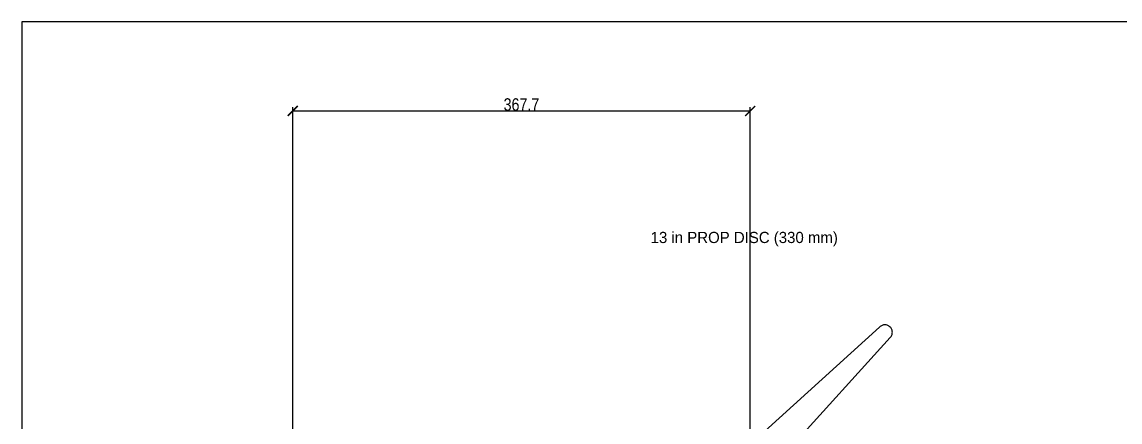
# Model space of a CAD drawing. Header units: millimetres. Extents: x -401 to 2363, y -354 to 1142.
# Drawn here: x -401 to 481, y 820 to 1142 of the extents above; entities that cross this region are included whole.
import ezdxf

# ---------------------------------------------------------------- set-up
doc = ezdxf.new("R2010")
doc.units = ezdxf.units.MM
for name, color, linetype in [('DIMS', 2, 'Continuous'), ('FRAME', 7, 'Continuous'), ('PROPS', 4, 'Continuous'), ('TEXT', 7, 'Continuous')]:
    doc.layers.add(name, color=color, linetype=linetype)
doc.styles.add('OpenSansCondensed-Light', font='OpenSansCondensed-Light.ttf')
doc.dimstyles.new('EZDXF', dxfattribs={"dimtxt": 0.25, "dimasz": 0.175, "dimexe": 0.375, "dimexo": 0.125, "dimgap": 0.1, "dimtad": 1, "dimlfac": 100, "dimzin": 12, "dimdsep": 46, "dimtxsty": 'OpenSansCondensed-Light', "dimblk": 'ARCHTICK', "dimcen": 2.5, "dimazin": 3, "dimtfac": 0.5, "dimtmove": 2, "dimatfit": 3})

# ---------------------------------------------------------------- blocks, each defined once
blk = doc.blocks.new('_ARCHTICK')
at = {"color": 0, "linetype": 'BYBLOCK', "const_width": 0.15}
blk.add_lwpolyline([(-0.5, -0.5), (0.5, 0.5)], dxfattribs=at)

msp = doc.modelspace()

# ---------------------------------------------------------------- linework, layer by layer
at = {"layer": 'FRAME'}
msp.add_lwpolyline([(-401.459, -353.99464), (2362.74204, -353.99464), (2362.74204, 1141.52666), (-401.459, 1141.52666)], close=True, dxfattribs=at)
at = {"layer": 'PROPS'}
for p, q in [((287.868, 896.344), (184.212, 802.256)), ((288.304, 896.74), (287.868, 896.344)), ((288.776, 897.091), (288.304, 896.74)), ((289.28, 897.395), (288.776, 897.091)), ((289.811, 897.648), (289.28, 897.395)), ((290.364, 897.848), (289.811, 897.648)), ((290.933, 897.993), (290.364, 897.848)), ((291.513, 898.082), (290.933, 897.993)), ((292.098, 898.114), (291.513, 898.082)), ((292.683, 898.088), (292.098, 898.114)), ((293.262, 898.004), (292.683, 898.088)), ((293.83, 897.865), (293.262, 898.004)), ((294.381, 897.67), (293.83, 897.865)), ((294.909, 897.422), (294.381, 897.67)), ((295.41, 897.123), (294.909, 897.422)), ((295.879, 896.777), (295.41, 897.123)), ((296.312, 896.385), (295.879, 896.777)), ((296.385, 896.312), (296.312, 896.385)), ((296.777, 895.879), (296.385, 896.312)), ((297.123, 895.41), (296.777, 895.879)), ((297.422, 894.909), (297.123, 895.41)), ((297.67, 894.381), (297.422, 894.909)), ((297.865, 893.83), (297.67, 894.381)), ((298.004, 893.262), (297.865, 893.83)), ((297.993, 890.933), (298.082, 891.513)), ((298.088, 892.683), (298.004, 893.262)), ((298.082, 891.513), (298.114, 892.098)), ((298.114, 892.098), (298.088, 892.683)), ((202.256, 784.212), (296.344, 887.868)), ((296.344, 887.868), (296.74, 888.304)), ((296.74, 888.304), (297.091, 888.776)), ((297.091, 888.776), (297.395, 889.28)), ((297.395, 889.28), (297.648, 889.811)), ((297.648, 889.811), (297.848, 890.364)), ((297.848, 890.364), (297.993, 890.933))]:
    msp.add_line(p, q, dxfattribs=at)

# ---------------------------------------------------------------- texts
at = {"layer": 'TEXT'}
msp.add_text('13 in PROP DISC (330 mm)', height=9, dxfattribs=at).set_placement((103.84776, 963.84776))

# ---------------------------------------------------------------- dimensions: what is measured, and where the dimension line sits
at = {"layer": 'DIMS'}
msp.add_linear_dim(base=(-183.84776, 1070), p1=(-183.84776, 783.84776), p2=(183.84776, 783.84776), dimstyle='EZDXF', override={"dimtxt": 10, "dimasz": 8, "dimexe": 3, "dimexo": 3, "dimdec": 1, "dimlfac": 1}, dxfattribs=at).render()

doc.saveas('drawing.dxf')
